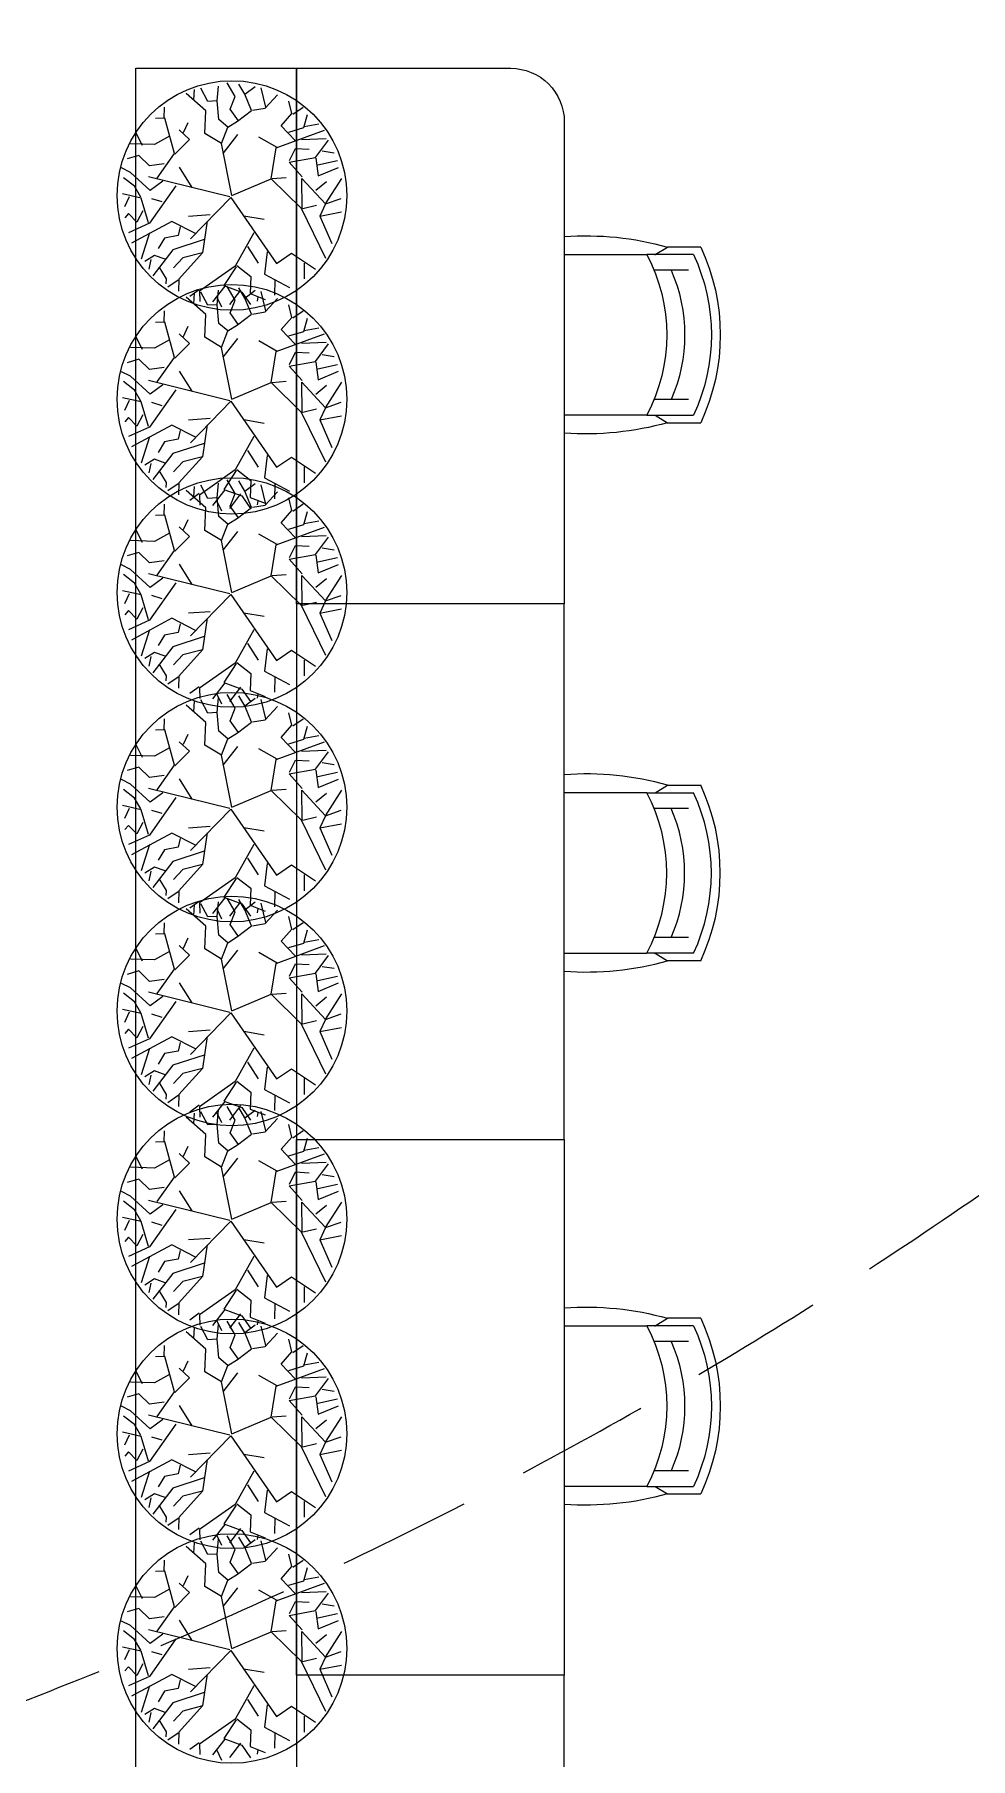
# Model space of a CAD drawing. Header units: millimetres. Extents: x 148480 to 578986, y 39883 to 155062.
# Drawn here: x 232006 to 234627, y 65187 to 70015 of the extents above; entities that cross this region are included whole.
import ezdxf

# ---------------------------------------------------------------- set-up
doc = ezdxf.new("R2010")
doc.units = ezdxf.units.MM
doc.linetypes.add('CONTINU', pattern=[0])
doc.linetypes.add('HIDDEN', pattern=[0.375, 0.25, -0.125])
for name, color, linetype in [('Flooring', 44, 'Continuous'), ('I - MODULAR', 44, 'Continuous'), ('Layer4', 6, 'Continuous')]:
    doc.layers.add(name, color=color, linetype=linetype)
doc.layers.add('I-01$0$i-plants', color=7, linetype='Continuous', lineweight=13, true_color=0x86b300)
doc.layers.add('ID - MODULAR', color=44, linetype='Continuous', lineweight=5)

# ---------------------------------------------------------------- blocks, each defined once
blk = doc.blocks.new('GFC1')
at = {"layer": 'Flooring', "color": 8, "linetype": 'HIDDEN', "ltscale": 1500}
blk.add_arc((300007.7, 78255.1), 12777.8, 229.90697, 79.60318, dxfattribs=at)
at = {"layer": 'I - MODULAR', "color": 8, "linetype": 'Continuous'}
blk.add_lwpolyline([(305371.9, 63406.6), (304921.9, 63406.6), (304921.9, 70906.6), (305371.9, 70906.6)], close=True, dxfattribs=at)
at = {"layer": 'I-01$0$i-plants', "color": 8}
for p, q in [((305118, 70787.6), (305063.4, 70836.1)), ((305084.8, 70818), (305086.9, 70847.5)), ((305123.5, 70814), (305104.7, 70850.8)), ((305150, 70815.2), (305153.9, 70856.4)), ((305200, 70827.8), (305177.6, 70865.9)), ((305227.5, 70834), (305210.8, 70862.6)), ((305227.5, 70834), (305256, 70855.8)), ((305246.5, 70788.4), (305227.5, 70834)), ((305286.4, 70798), (305273, 70852.1)), ((305284.8, 70795.2), (305319.2, 70832.4)), ((305001.3, 70766.2), (305002.4, 70797.7)), ((305115.7, 70724.4), (305118, 70787.6)), ((305150, 70815.2), (305123.5, 70814)), ((305155, 70763), (305150, 70815.2)), ((305186.2, 70792.4), (305200, 70827.8)), ((305209.5, 70759.4), (305186.2, 70792.4)), ((305207.3, 70758.7), (305246.5, 70788.4)), ((305249.1, 70789.2), (305284.8, 70795.2)), ((305328.9, 70745.9), (305359.1, 70779.8)), ((305359.1, 70779.8), (305351, 70815)), ((305362, 70778.3), (305391, 70798.2)), ((305003.6, 70766.8), (304977.4, 70765.8)), ((305030.8, 70667.7), (305003.6, 70766.8)), ((305072.4, 70707), (305043.2, 70733.9)), ((305056, 70726.6), (305069, 70754.9)), ((305180.2, 70741.7), (305155, 70763)), ((305161.8, 70695.8), (305180.2, 70741.7)), ((305180.2, 70741.7), (305207.3, 70758.7)), ((305315.3, 70683.8), (305450.7, 70733.6)), ((305368.2, 70704.4), (305328.9, 70745.9)), ((305350.5, 70728), (305392.4, 70740.5)), ((305392.4, 70740.5), (305402.6, 70777.2)), ((305394, 70743.4), (305434.6, 70750.8)), ((304974.7, 70693.3), (304907.2, 70695.5)), ((304941, 70690), (304921.9, 70726.7)), ((305016.1, 70716.9), (304974.7, 70693.3)), ((305031.4, 70665.8), (305072.4, 70707)), ((305161.8, 70695.8), (305115.7, 70724.4)), ((305191.3, 70550.4), (305161.8, 70695.8)), ((305167.1, 70668.5), (305207.7, 70720.8)), ((305317.9, 70684.6), (305266.3, 70713.9)), ((305301.4, 70597.1), (305315.3, 70683.8)), ((305386.1, 70707.4), (305455, 70710.1)), ((305425.3, 70656.7), (305461.6, 70705.6)), ((304930.5, 70662.4), (304898.4, 70652.8)), ((304960.8, 70633.5), (304930.5, 70662.4)), ((305001.9, 70639), (304960.8, 70633.5)), ((304981.7, 70599.3), (305030.8, 70667.7)), ((305351.5, 70643.4), (305425.3, 70656.7)), ((305388, 70603), (305351.5, 70643.4)), ((305352.9, 70648.2), (305369.5, 70682.4)), ((305369.5, 70682.4), (305407.7, 70680.3)), ((305426, 70654.5), (305433, 70605.3)), ((305431.5, 70636.1), (305486.9, 70648.3)), ((305443.8, 70675.5), (305477.6, 70670)), ((304907.3, 70615), (304882, 70627.5)), ((304918.9, 70576.1), (304887.6, 70600.3)), ((304962.3, 70564.6), (304907.3, 70615)), ((305185, 70546.5), (304957.5, 70602.8)), ((304997.6, 70590.9), (304962.3, 70564.6)), ((305080.4, 70573.2), (305044.8, 70629.5)), ((305191.3, 70550.4), (305301.4, 70597.1)), ((305301.4, 70597.1), (305384.8, 70514.8)), ((305303.7, 70597.8), (305343.1, 70600.8)), ((305387.9, 70513.7), (305386.6, 70598.2)), ((305386.6, 70598.2), (305453.7, 70526.7)), ((305425.9, 70565.2), (305456.3, 70589.9)), ((305433, 70605.3), (305489.8, 70629.2)), ((305453.7, 70526.7), (305499.1, 70598.3)), ((304936.9, 70543.4), (304885, 70554.7)), ((304903.6, 70547), (304890.5, 70518.6)), ((304936.2, 70545.6), (304918.9, 70576.1)), ((304957.7, 70473.9), (304936.9, 70543.4)), ((305033.9, 70577.3), (304960.6, 70472.5)), ((304996.4, 70532.4), (304966.8, 70541.5)), ((305188.2, 70545.2), (305075.7, 70428.8)), ((305188.2, 70545.2), (305315.7, 70360.2)), ((305453.7, 70526.7), (305497.2, 70542.1)), ((304901.6, 70499.6), (304891.7, 70487.7)), ((304925.1, 70475.4), (304901.6, 70499.6)), ((304942.1, 70507.3), (304925.1, 70475.4)), ((305130.3, 70496.5), (305070.1, 70492)), ((305224.9, 70493.7), (305281.6, 70483.9)), ((305384.8, 70514.8), (305453.7, 70374.8)), ((305390.2, 70514.4), (305427.9, 70523.3)), ((305453.7, 70526.7), (305437, 70492.8)), ((305437, 70492.8), (305498, 70504.3)), ((305437, 70492.8), (305470.8, 70415.6)), ((304960.6, 70472.5), (304901.7, 70446)), ((305023.4, 70478), (304910.3, 70417.3)), ((304960.6, 70445.6), (304937.4, 70371.8)), ((305089.7, 70444.3), (305023.4, 70478)), ((305046.7, 70462.6), (305040.6, 70438.4)), ((305122.2, 70478.5), (305108.9, 70389.6)), ((305252.5, 70446.3), (305200.4, 70352.5)), ((305025.7, 70398.3), (304970, 70325.8)), ((305002.3, 70431.3), (304984.7, 70401.6)), ((305040.6, 70438.4), (305002.3, 70431.3)), ((305113.6, 70427), (305025.7, 70398.3)), ((305234.9, 70407.3), (305264.8, 70360.6)), ((304974.1, 70382.8), (304947, 70365.8)), ((304964.2, 70371), (304958.7, 70344.5)), ((305004.3, 70371.8), (304974.1, 70382.8)), ((304986.5, 70350.8), (305007.3, 70317)), ((305054.1, 70375.5), (305027.5, 70347.5)), ((305108.9, 70389.6), (305042.5, 70316.3)), ((305108.9, 70389.6), (305054.1, 70375.5)), ((305200.4, 70352.5), (305100.8, 70282.2)), ((305203.6, 70351.1), (305168.6, 70298.2)), ((305205.2, 70354), (305244.2, 70323.2)), ((305290.2, 70392.7), (305282.1, 70330.1)), ((305315.8, 70360.3), (305358.3, 70388.7)), ((305358.3, 70388.7), (305425.4, 70344)), ((305393.4, 70361.2), (305393.3, 70316.6)), ((305007.3, 70317), (305006.2, 70303.1)), ((305040.6, 70313.4), (305011.8, 70293.6)), ((305042.5, 70316.3), (305041.7, 70282.5)), ((305171.4, 70296.9), (305136.5, 70252.9)), ((305168.6, 70298.2), (305219.3, 70280.1)), ((305244.2, 70323.2), (305242.2, 70275.7)), ((305282.1, 70330.1), (305352.2, 70293.1)), ((305311, 70314), (305310.6, 70271.5)), ((305118, 70216.9), (305063.4, 70265.4)), ((305099.5, 70286.6), (305073.1, 70267.4)), ((305084.8, 70247.3), (305086.9, 70276.8)), ((305100.8, 70282.2), (305101.3, 70253.5)), ((305123.5, 70243.3), (305104.7, 70280.1)), ((305148.7, 70265.4), (305162.2, 70238.2)), ((305150, 70244.5), (305153.9, 70285.7)), ((305200, 70257.1), (305177.6, 70295.2)), ((305215.2, 70285.3), (305184.6, 70244.9)), ((305186.2, 70221.7), (305200, 70257.1)), ((305227.5, 70263.3), (305210.8, 70291.9)), ((305219.3, 70280.1), (305243.3, 70244.8)), ((305227.5, 70263.3), (305256, 70285.1)), ((305246.5, 70217.7), (305227.5, 70263.3)), ((305242.2, 70275.7), (305284.6, 70259.3)), ((305263.7, 70266.5), (305261.9, 70254.8)), ((305286.4, 70227.3), (305273, 70281.4)), ((305284.8, 70224.5), (305319.2, 70261.6)), ((305001.3, 70195.4), (305002.4, 70227)), ((305115.7, 70153.7), (305118, 70216.9)), ((305150, 70244.5), (305123.5, 70243.3)), ((305155, 70192.3), (305150, 70244.5)), ((305209.5, 70188.6), (305186.2, 70221.7)), ((305207.3, 70188), (305246.5, 70217.7)), ((305249.1, 70218.5), (305284.8, 70224.5)), ((305328.9, 70175.2), (305359.1, 70209)), ((305359.1, 70209), (305351, 70244.3)), ((305362, 70207.6), (305391, 70227.5)), ((305392.4, 70169.8), (305402.6, 70206.5)), ((304941, 70119.3), (304921.9, 70156)), ((305003.6, 70196.1), (304977.4, 70195)), ((305030.8, 70097), (305003.6, 70196.1)), ((305072.4, 70136.3), (305043.2, 70163.2)), ((305056, 70155.8), (305069, 70184.2)), ((305161.8, 70125.1), (305115.7, 70153.7)), ((305180.2, 70171), (305155, 70192.3)), ((305161.8, 70125.1), (305180.2, 70171)), ((305180.2, 70171), (305207.3, 70188)), ((305315.3, 70113.1), (305450.7, 70162.8)), ((305368.2, 70133.7), (305328.9, 70175.2)), ((305350.5, 70157.3), (305392.4, 70169.8)), ((305394, 70172.7), (305434.6, 70180.1)), ((304974.7, 70122.6), (304907.2, 70124.8)), ((305016.1, 70146.2), (304974.7, 70122.6)), ((305031.4, 70095.1), (305072.4, 70136.3)), ((305191.3, 69979.7), (305161.8, 70125.1)), ((305167.1, 70097.8), (305207.7, 70150.1)), ((305317.9, 70113.9), (305266.3, 70143.2)), ((305301.4, 70026.4), (305315.3, 70113.1)), ((305352.9, 70077.5), (305369.5, 70111.7)), ((305369.5, 70111.7), (305407.7, 70109.5)), ((305386.1, 70136.7), (305455, 70139.4)), ((305425.3, 70086), (305461.6, 70134.9)), ((305443.8, 70104.8), (305477.6, 70099.3)), ((304907.3, 70044.3), (304882, 70056.8)), ((304930.5, 70091.7), (304898.4, 70082)), ((304960.8, 70062.7), (304930.5, 70091.7)), ((305001.9, 70068.3), (304960.8, 70062.7)), ((304981.7, 70028.6), (305030.8, 70097)), ((305080.4, 70002.5), (305044.8, 70058.7)), ((305351.5, 70072.7), (305425.3, 70086)), ((305388, 70032.3), (305351.5, 70072.7)), ((305426, 70083.8), (305433, 70034.6)), ((305431.5, 70065.4), (305486.9, 70077.6)), ((305433, 70034.6), (305489.8, 70058.4)), ((304918.9, 70005.4), (304887.6, 70029.6)), ((304962.3, 69993.9), (304907.3, 70044.3)), ((305185, 69975.8), (304957.5, 70032.1)), ((304997.6, 70020.1), (304962.3, 69993.9)), ((305191.3, 69979.7), (305301.4, 70026.4)), ((305301.4, 70026.4), (305384.8, 69944.1)), ((305303.7, 70027.1), (305343.1, 70030)), ((305387.9, 69943), (305386.6, 70027.5)), ((305386.6, 70027.5), (305453.7, 69955.9)), ((305425.9, 69994.5), (305456.3, 70019.2)), ((305453.7, 69955.9), (305499.1, 70027.6)), ((304936.9, 69972.7), (304885, 69984)), ((304903.6, 69976.3), (304890.5, 69947.9)), ((304936.2, 69974.9), (304918.9, 70005.4)), ((304957.7, 69903.2), (304936.9, 69972.7)), ((305033.9, 70006.6), (304960.6, 69901.8)), ((304996.4, 69961.7), (304966.8, 69970.8)), ((305188.2, 69974.4), (305075.7, 69858)), ((305188.2, 69974.4), (305315.7, 69789.5)), ((305453.7, 69955.9), (305497.2, 69971.3)), ((304901.6, 69928.8), (304891.7, 69917)), ((304925.1, 69904.7), (304901.6, 69928.8)), ((304942.1, 69936.6), (304925.1, 69904.7)), ((305130.3, 69925.8), (305070.1, 69921.3)), ((305224.9, 69923), (305281.6, 69913.1)), ((305384.8, 69944.1), (305453.7, 69804.1)), ((305390.2, 69943.7), (305427.9, 69952.6)), ((305453.7, 69955.9), (305437, 69922)), ((305437, 69922), (305498, 69933.5)), ((305437, 69922), (305470.8, 69844.9)), ((304960.6, 69901.8), (304901.7, 69875.2)), ((305023.4, 69907.3), (304910.3, 69846.6)), ((304960.6, 69874.9), (304937.4, 69801.1)), ((305040.6, 69867.7), (305002.3, 69860.6)), ((305089.7, 69873.6), (305023.4, 69907.3)), ((305046.7, 69891.9), (305040.6, 69867.7)), ((305122.2, 69907.8), (305108.9, 69818.9)), ((305252.5, 69875.5), (305200.4, 69781.8)), ((305025.7, 69827.5), (304970, 69755.1)), ((305002.3, 69860.6), (304984.7, 69830.9)), ((305113.6, 69856.3), (305025.7, 69827.5)), ((305108.9, 69818.9), (305042.5, 69745.6)), ((305108.9, 69818.9), (305054.1, 69804.8)), ((305234.9, 69836.6), (305264.8, 69789.9)), ((305290.2, 69822), (305282.1, 69759.4)), ((305315.8, 69789.6), (305358.3, 69817.9)), ((305358.3, 69817.9), (305425.4, 69773.2)), ((304974.1, 69812.1), (304947, 69795.1)), ((304964.2, 69800.2), (304958.7, 69773.8)), ((305004.3, 69801.1), (304974.1, 69812.1)), ((304986.5, 69780.1), (305007.3, 69746.3)), ((305054.1, 69804.8), (305027.5, 69776.8)), ((305200.4, 69781.8), (305100.8, 69711.5)), ((305203.6, 69780.4), (305168.6, 69727.4)), ((305205.2, 69783.2), (305244.2, 69752.5)), ((305393.4, 69790.5), (305393.3, 69745.9)), ((305007.3, 69746.3), (305006.2, 69732.4)), ((305040.6, 69742.7), (305011.8, 69722.9)), ((305042.5, 69745.6), (305041.7, 69711.8)), ((305118, 69675.9), (305063.4, 69724.4)), ((305084.8, 69706.3), (305086.9, 69735.8)), ((305123.5, 69702.3), (305104.7, 69739.1)), ((305171.4, 69726.2), (305136.5, 69682.2)), ((305150, 69703.5), (305153.9, 69744.7)), ((305168.6, 69727.4), (305219.3, 69709.3)), ((305200, 69716.1), (305177.6, 69754.2)), ((305227.5, 69722.3), (305210.8, 69750.9)), ((305227.5, 69722.3), (305256, 69744.1)), ((305246.5, 69676.7), (305227.5, 69722.3)), ((305244.2, 69752.5), (305242.2, 69705)), ((305286.4, 69686.3), (305273, 69740.4)), ((305282.1, 69759.4), (305352.2, 69722.4)), ((305284.8, 69683.5), (305319.2, 69720.6)), ((305311, 69743.3), (305310.6, 69700.8)), ((305001.3, 69654.4), (305002.4, 69686)), ((305099.5, 69715.9), (305073.1, 69696.7)), ((305100.8, 69711.5), (305101.3, 69682.8)), ((305115.7, 69612.7), (305118, 69675.9)), ((305150, 69703.5), (305123.5, 69702.3)), ((305148.7, 69694.7), (305162.2, 69667.4)), ((305155, 69651.3), (305150, 69703.5)), ((305215.2, 69714.6), (305184.6, 69674.2)), ((305186.2, 69680.7), (305200, 69716.1)), ((305209.5, 69647.6), (305186.2, 69680.7)), ((305207.3, 69647), (305246.5, 69676.7)), ((305219.3, 69709.3), (305243.3, 69674.1)), ((305242.2, 69705), (305284.6, 69688.6)), ((305249.1, 69677.5), (305284.8, 69683.5)), ((305263.7, 69695.8), (305261.9, 69684.1)), ((305359.1, 69668), (305351, 69703.3)), ((305362, 69666.5), (305391, 69686.5)), ((305003.6, 69655.1), (304977.4, 69654)), ((305030.8, 69556), (305003.6, 69655.1)), ((305072.4, 69595.3), (305043.2, 69622.2)), ((305056, 69614.8), (305069, 69643.2)), ((305180.2, 69630), (305155, 69651.3)), ((305161.8, 69584.1), (305180.2, 69630)), ((305180.2, 69630), (305207.3, 69647)), ((305315.3, 69572.1), (305450.7, 69621.8)), ((305328.9, 69634.2), (305359.1, 69668)), ((305368.2, 69592.7), (305328.9, 69634.2)), ((305350.5, 69616.2), (305392.4, 69628.8)), ((305392.4, 69628.8), (305402.6, 69665.5)), ((305394, 69631.6), (305434.6, 69639.1)), ((304974.7, 69581.6), (304907.2, 69583.8)), ((304941, 69578.3), (304921.9, 69615)), ((305016.1, 69605.2), (304974.7, 69581.6)), ((305031.4, 69554.1), (305072.4, 69595.3)), ((305161.8, 69584.1), (305115.7, 69612.7)), ((305191.3, 69438.7), (305161.8, 69584.1)), ((305167.1, 69556.8), (305207.7, 69609.1)), ((305317.9, 69572.9), (305266.3, 69602.2)), ((305386.1, 69595.7), (305455, 69598.3)), ((305425.3, 69545), (305461.6, 69593.9)), ((304930.5, 69550.7), (304898.4, 69541)), ((304960.8, 69521.7), (304930.5, 69550.7)), ((305001.9, 69527.3), (304960.8, 69521.7)), ((304981.7, 69487.6), (305030.8, 69556)), ((305301.4, 69485.4), (305315.3, 69572.1)), ((305351.5, 69531.6), (305425.3, 69545)), ((305388, 69491.3), (305351.5, 69531.6)), ((305352.9, 69536.5), (305369.5, 69570.7)), ((305369.5, 69570.7), (305407.7, 69568.5)), ((305426, 69542.8), (305433, 69493.6)), ((305431.5, 69524.4), (305486.9, 69536.6)), ((305443.8, 69563.7), (305477.6, 69558.3)), ((304907.3, 69503.3), (304882, 69515.8)), ((304918.9, 69464.4), (304887.6, 69488.6)), ((304962.3, 69452.9), (304907.3, 69503.3)), ((305185, 69434.8), (304957.5, 69491.1)), ((304997.6, 69479.1), (304962.3, 69452.9)), ((305080.4, 69461.5), (305044.8, 69517.7)), ((305191.3, 69438.7), (305301.4, 69485.4)), ((305301.4, 69485.4), (305384.8, 69403.1)), ((305303.7, 69486), (305343.1, 69489)), ((305387.9, 69402), (305386.6, 69486.5)), ((305386.6, 69486.5), (305453.7, 69414.9)), ((305425.9, 69453.5), (305456.3, 69478.2)), ((305433, 69493.6), (305489.8, 69517.4)), ((305453.7, 69414.9), (305499.1, 69486.6)), ((304936.9, 69431.7), (304885, 69443)), ((304903.6, 69435.3), (304890.5, 69406.9)), ((304936.2, 69433.9), (304918.9, 69464.4)), ((304957.7, 69362.2), (304936.9, 69431.7)), ((305033.9, 69465.5), (304960.6, 69360.7)), ((304996.4, 69420.7), (304966.8, 69429.8)), ((305188.2, 69433.4), (305075.7, 69317)), ((305188.2, 69433.4), (305315.7, 69248.5)), ((305453.7, 69414.9), (305497.2, 69430.3)), ((304901.6, 69387.8), (304891.7, 69376)), ((304925.1, 69363.6), (304901.6, 69387.8)), ((304942.1, 69395.5), (304925.1, 69363.6)), ((305130.3, 69384.8), (305070.1, 69380.3)), ((305224.9, 69381.9), (305281.6, 69372.1)), ((305384.8, 69403.1), (305453.7, 69263.1)), ((305390.2, 69402.7), (305427.9, 69411.6)), ((305453.7, 69414.9), (305437, 69381)), ((305437, 69381), (305498, 69392.5)), ((305437, 69381), (305470.8, 69303.9)), ((304960.6, 69360.7), (304901.7, 69334.2)), ((305023.4, 69366.3), (304910.3, 69305.6)), ((304960.6, 69333.9), (304937.4, 69260)), ((305089.7, 69332.6), (305023.4, 69366.3)), ((305046.7, 69350.9), (305040.6, 69326.6)), ((305122.2, 69366.8), (305108.9, 69277.9)), ((305252.5, 69334.5), (305200.4, 69240.8)), ((305025.7, 69286.5), (304970, 69214.1)), ((305002.3, 69319.6), (304984.7, 69289.9)), ((305040.6, 69326.6), (305002.3, 69319.6)), ((305113.6, 69315.3), (305025.7, 69286.5)), ((305234.9, 69295.6), (305264.8, 69248.9)), ((304974.1, 69271), (304947, 69254.1)), ((304964.2, 69259.2), (304958.7, 69232.8)), ((305004.3, 69260.1), (304974.1, 69271)), ((304986.5, 69239.1), (305007.3, 69205.2)), ((305054.1, 69263.8), (305027.5, 69235.8)), ((305108.9, 69277.9), (305042.5, 69204.6)), ((305108.9, 69277.9), (305054.1, 69263.8)), ((305200.4, 69240.8), (305100.8, 69170.5)), ((305203.6, 69239.4), (305168.6, 69186.4)), ((305205.2, 69242.2), (305244.2, 69211.5)), ((305290.2, 69281), (305282.1, 69218.4)), ((305315.8, 69248.6), (305358.3, 69276.9)), ((305358.3, 69276.9), (305425.4, 69232.2)), ((305393.4, 69249.4), (305393.3, 69204.9)), ((305007.3, 69205.2), (305006.2, 69191.3)), ((305040.6, 69201.7), (305011.8, 69181.9)), ((305042.5, 69204.6), (305041.7, 69170.8)), ((305168.6, 69186.4), (305219.3, 69168.3)), ((305244.2, 69211.5), (305242.2, 69164)), ((305282.1, 69218.4), (305352.2, 69181.4)), ((305311, 69202.3), (305310.6, 69159.8)), ((305099.5, 69174.9), (305073.1, 69155.7)), ((305100.8, 69170.5), (305101.3, 69141.8)), ((305171.4, 69185.2), (305136.5, 69141.1)), ((305148.7, 69153.6), (305162.2, 69126.4)), ((305150, 69102.2), (305153.9, 69143.4)), ((305200, 69114.8), (305177.6, 69152.9)), ((305215.2, 69173.6), (305184.6, 69133.2)), ((305227.5, 69121), (305210.8, 69149.6)), ((305219.3, 69168.3), (305243.3, 69133.1)), ((305227.5, 69121), (305256, 69142.8)), ((305242.2, 69164), (305284.6, 69147.5)), ((305263.7, 69154.8), (305261.9, 69143.1)), ((305286.4, 69085), (305273, 69139.1)), ((305118, 69074.6), (305063.4, 69123.1)), ((305084.8, 69105), (305086.9, 69134.5)), ((305123.5, 69101), (305104.7, 69137.8)), ((305150, 69102.2), (305123.5, 69101)), ((305155, 69050), (305150, 69102.2)), ((305186.2, 69079.4), (305200, 69114.8)), ((305246.5, 69075.4), (305227.5, 69121)), ((305284.8, 69082.2), (305319.2, 69119.3)), ((305359.1, 69066.7), (305351, 69102)), ((305003.6, 69053.8), (304977.4, 69052.7)), ((305001.3, 69053.1), (305002.4, 69084.7)), ((305030.8, 68954.7), (305003.6, 69053.8)), ((305056, 69013.5), (305069, 69041.9)), ((305115.7, 69011.4), (305118, 69074.6)), ((305180.2, 69028.7), (305155, 69050)), ((305180.2, 69028.7), (305207.3, 69045.7)), ((305209.5, 69046.3), (305186.2, 69079.4)), ((305207.3, 69045.7), (305246.5, 69075.4)), ((305249.1, 69076.2), (305284.8, 69082.2)), ((305328.9, 69032.9), (305359.1, 69066.7)), ((305362, 69065.3), (305391, 69085.2)), ((305392.4, 69027.5), (305402.6, 69064.2)), ((304941, 68977), (304921.9, 69013.7)), ((305016.1, 69003.9), (304974.7, 68980.3)), ((305031.4, 68952.8), (305072.4, 68994)), ((305072.4, 68994), (305043.2, 69020.9)), ((305161.8, 68982.8), (305115.7, 69011.4)), ((305161.8, 68982.8), (305180.2, 69028.7)), ((305167.1, 68955.5), (305207.7, 69007.8)), ((305317.9, 68971.6), (305266.3, 69000.9)), ((305315.3, 68970.8), (305450.7, 69020.6)), ((305368.2, 68991.4), (305328.9, 69032.9)), ((305350.5, 69015), (305392.4, 69027.5)), ((305386.1, 68994.4), (305455, 68997.1)), ((305394, 69030.4), (305434.6, 69037.8)), ((304930.5, 68949.4), (304898.4, 68939.7)), ((304974.7, 68980.3), (304907.2, 68982.5)), ((304960.8, 68920.4), (304930.5, 68949.4)), ((304981.7, 68886.3), (305030.8, 68954.7)), ((305191.3, 68837.4), (305161.8, 68982.8)), ((305301.4, 68884.1), (305315.3, 68970.8)), ((305352.9, 68935.2), (305369.5, 68969.4)), ((305369.5, 68969.4), (305407.7, 68967.2)), ((305425.3, 68943.7), (305461.6, 68992.6)), ((305443.8, 68962.5), (305477.6, 68957)), ((304907.3, 68902), (304882, 68914.5)), ((304962.3, 68851.6), (304907.3, 68902)), ((305001.9, 68926), (304960.8, 68920.4)), ((305080.4, 68860.2), (305044.8, 68916.4)), ((305351.5, 68930.4), (305425.3, 68943.7)), ((305388, 68890), (305351.5, 68930.4)), ((305426, 68941.5), (305433, 68892.3)), ((305431.5, 68923.1), (305486.9, 68935.3)), ((305433, 68892.3), (305489.8, 68916.1)), ((304918.9, 68863.1), (304887.6, 68887.3)), ((304936.2, 68832.6), (304918.9, 68863.1)), ((305185, 68833.5), (304957.5, 68889.8)), ((305033.9, 68864.3), (304960.6, 68759.5)), ((304997.6, 68877.8), (304962.3, 68851.6)), ((305191.3, 68837.4), (305301.4, 68884.1)), ((305301.4, 68884.1), (305384.8, 68801.8)), ((305303.7, 68884.8), (305343.1, 68887.7)), ((305387.9, 68800.7), (305386.6, 68885.2)), ((305386.6, 68885.2), (305453.7, 68813.6)), ((305425.9, 68852.2), (305456.3, 68876.9)), ((305453.7, 68813.6), (305499.1, 68885.3)), ((304936.9, 68830.4), (304885, 68841.7)), ((304903.6, 68834), (304890.5, 68805.6)), ((304957.7, 68760.9), (304936.9, 68830.4)), ((304996.4, 68819.4), (304966.8, 68828.5)), ((305188.2, 68832.1), (305075.7, 68715.7)), ((305188.2, 68832.1), (305315.7, 68647.2)), ((305384.8, 68801.8), (305453.7, 68661.8)), ((305390.2, 68801.4), (305427.9, 68810.3)), ((305453.7, 68813.6), (305437, 68779.7)), ((305453.7, 68813.6), (305497.2, 68829)), ((304901.6, 68786.5), (304891.7, 68774.7)), ((304925.1, 68762.4), (304901.6, 68786.5)), ((304960.6, 68759.5), (304901.7, 68732.9)), ((305023.4, 68765), (304910.3, 68704.3)), ((304942.1, 68794.3), (304925.1, 68762.4)), ((305089.7, 68731.3), (305023.4, 68765)), ((305130.3, 68783.5), (305070.1, 68779)), ((305122.2, 68765.5), (305108.9, 68676.6)), ((305224.9, 68780.7), (305281.6, 68770.8)), ((305437, 68779.7), (305498, 68791.2)), ((305437, 68779.7), (305470.8, 68702.6)), ((304960.6, 68732.6), (304937.4, 68658.8)), ((305002.3, 68718.3), (304984.7, 68688.6)), ((305040.6, 68725.4), (305002.3, 68718.3)), ((305113.6, 68714), (305025.7, 68685.2)), ((305046.7, 68749.6), (305040.6, 68725.4)), ((305252.5, 68733.2), (305200.4, 68639.5)), ((304974.1, 68669.8), (304947, 68652.8)), ((304964.2, 68657.9), (304958.7, 68631.5)), ((305025.7, 68685.2), (304970, 68612.8)), ((305004.3, 68658.8), (304974.1, 68669.8)), ((305054.1, 68662.5), (305027.5, 68634.5)), ((305108.9, 68676.6), (305042.5, 68603.3)), ((305108.9, 68676.6), (305054.1, 68662.5)), ((305234.9, 68694.3), (305264.8, 68647.6)), ((305290.2, 68679.7), (305282.1, 68617.1)), ((305315.8, 68647.3), (305358.3, 68675.6)), ((305358.3, 68675.6), (305425.4, 68630.9)), ((304986.5, 68637.8), (305007.3, 68604)), ((305200.4, 68639.5), (305100.8, 68569.2)), ((305203.6, 68638.1), (305168.6, 68585.1)), ((305205.2, 68640.9), (305244.2, 68610.2)), ((305244.2, 68610.2), (305242.2, 68562.7)), ((305282.1, 68617.1), (305352.2, 68580.1)), ((305393.4, 68648.2), (305393.3, 68603.6)), ((305007.3, 68604), (305006.2, 68590.1)), ((305040.6, 68600.4), (305011.8, 68580.6)), ((305042.5, 68603.3), (305041.7, 68569.5)), ((305099.5, 68573.6), (305073.1, 68554.4)), ((305084.8, 68534.3), (305086.9, 68563.8)), ((305100.8, 68569.2), (305101.3, 68540.5)), ((305123.5, 68530.3), (305104.7, 68567.1)), ((305171.4, 68583.9), (305136.5, 68539.9)), ((305150, 68531.5), (305153.9, 68572.7)), ((305168.6, 68585.1), (305219.3, 68567)), ((305200, 68544.1), (305177.6, 68582.2)), ((305215.2, 68572.3), (305184.6, 68531.9)), ((305227.5, 68550.3), (305210.8, 68578.9)), ((305219.3, 68567), (305243.3, 68531.8)), ((305227.5, 68550.3), (305256, 68572.1)), ((305242.2, 68562.7), (305284.6, 68546.3)), ((305286.4, 68514.3), (305273, 68568.4)), ((305311, 68601), (305310.6, 68558.5)), ((305001.3, 68482.4), (305002.4, 68514)), ((305118, 68503.9), (305063.4, 68552.4)), ((305150, 68531.5), (305123.5, 68530.3)), ((305148.7, 68552.4), (305162.2, 68525.1)), ((305155, 68479.3), (305150, 68531.5)), ((305186.2, 68508.7), (305200, 68544.1)), ((305246.5, 68504.7), (305227.5, 68550.3)), ((305249.1, 68505.5), (305284.8, 68511.5)), ((305263.7, 68553.5), (305261.9, 68541.8)), ((305284.8, 68511.5), (305319.2, 68548.6)), ((305359.1, 68496), (305351, 68531.3)), ((305362, 68494.5), (305391, 68514.5)), ((305003.6, 68483.1), (304977.4, 68482)), ((305030.8, 68384), (305003.6, 68483.1)), ((305056, 68442.8), (305069, 68471.2)), ((305115.7, 68440.7), (305118, 68503.9)), ((305180.2, 68458), (305155, 68479.3)), ((305180.2, 68458), (305207.3, 68475)), ((305209.5, 68475.6), (305186.2, 68508.7)), ((305207.3, 68475), (305246.5, 68504.7)), ((305328.9, 68462.2), (305359.1, 68496)), ((305368.2, 68420.7), (305328.9, 68462.2)), ((305392.4, 68456.8), (305402.6, 68493.5)), ((305394, 68459.6), (305434.6, 68467.1)), ((304941, 68406.3), (304921.9, 68443)), ((305016.1, 68433.2), (304974.7, 68409.6)), ((305031.4, 68382.1), (305072.4, 68423.3)), ((305072.4, 68423.3), (305043.2, 68450.2)), ((305161.8, 68412.1), (305115.7, 68440.7)), ((305161.8, 68412.1), (305180.2, 68458)), ((305167.1, 68384.8), (305207.7, 68437.1)), ((305317.9, 68400.9), (305266.3, 68430.2)), ((305315.3, 68400.1), (305450.7, 68449.8)), ((305350.5, 68444.2), (305392.4, 68456.8)), ((305386.1, 68423.7), (305455, 68426.3)), ((305425.3, 68373), (305461.6, 68421.9)), ((304930.5, 68378.7), (304898.4, 68369)), ((304974.7, 68409.6), (304907.2, 68411.8)), ((304960.8, 68349.7), (304930.5, 68378.7)), ((304981.7, 68315.6), (305030.8, 68384)), ((305191.3, 68266.7), (305161.8, 68412.1)), ((305301.4, 68313.4), (305315.3, 68400.1)), ((305351.5, 68359.6), (305425.3, 68373)), ((305352.9, 68364.5), (305369.5, 68398.7)), ((305369.5, 68398.7), (305407.7, 68396.5)), ((305426, 68370.8), (305433, 68321.6)), ((305443.8, 68391.7), (305477.6, 68386.3)), ((304907.3, 68331.3), (304882, 68343.8)), ((304962.3, 68280.9), (304907.3, 68331.3)), ((305185, 68262.8), (304957.5, 68319.1)), ((305001.9, 68355.3), (304960.8, 68349.7)), ((305080.4, 68289.5), (305044.8, 68345.7)), ((305388, 68319.3), (305351.5, 68359.6)), ((305431.5, 68352.4), (305486.9, 68364.6)), ((305433, 68321.6), (305489.8, 68345.4)), ((304936.9, 68259.7), (304885, 68271)), ((304918.9, 68292.4), (304887.6, 68316.6)), ((304936.2, 68261.9), (304918.9, 68292.4)), ((305033.9, 68293.5), (304960.6, 68188.7)), ((304997.6, 68307.1), (304962.3, 68280.9)), ((305191.3, 68266.7), (305301.4, 68313.4)), ((305301.4, 68313.4), (305384.8, 68231.1)), ((305303.7, 68314), (305343.1, 68317)), ((305387.9, 68230), (305386.6, 68314.5)), ((305386.6, 68314.5), (305453.7, 68242.9)), ((305425.9, 68281.5), (305456.3, 68306.2)), ((305453.7, 68242.9), (305499.1, 68314.6)), ((304903.6, 68263.3), (304890.5, 68234.9)), ((304942.1, 68223.5), (304925.1, 68191.6)), ((304957.7, 68190.2), (304936.9, 68259.7)), ((304996.4, 68248.7), (304966.8, 68257.8)), ((305188.2, 68261.4), (305075.7, 68145)), ((305188.2, 68261.4), (305315.7, 68076.5)), ((305384.8, 68231.1), (305453.7, 68091.1)), ((305390.2, 68230.7), (305427.9, 68239.6)), ((305453.7, 68242.9), (305437, 68209)), ((305453.7, 68242.9), (305497.2, 68258.3)), ((304901.6, 68215.8), (304891.7, 68204)), ((304925.1, 68191.6), (304901.6, 68215.8)), ((304960.6, 68188.7), (304901.7, 68162.2)), ((305023.4, 68194.3), (304910.3, 68133.6)), ((305089.7, 68160.6), (305023.4, 68194.3)), ((305046.7, 68178.9), (305040.6, 68154.6)), ((305130.3, 68212.8), (305070.1, 68208.3)), ((305122.2, 68194.8), (305108.9, 68105.9)), ((305224.9, 68209.9), (305281.6, 68200.1)), ((305437, 68209), (305498, 68220.5)), ((305437, 68209), (305470.8, 68131.9)), ((304960.6, 68161.9), (304937.4, 68088)), ((305002.3, 68147.6), (304984.7, 68117.9)), ((305040.6, 68154.6), (305002.3, 68147.6)), ((305113.6, 68143.3), (305025.7, 68114.5)), ((305252.5, 68162.5), (305200.4, 68068.8)), ((304974.1, 68099), (304947, 68082.1)), ((304964.2, 68087.2), (304958.7, 68060.8)), ((305025.7, 68114.5), (304970, 68042.1)), ((305004.3, 68088.1), (304974.1, 68099)), ((305054.1, 68091.8), (305027.5, 68063.8)), ((305108.9, 68105.9), (305042.5, 68032.6)), ((305108.9, 68105.9), (305054.1, 68091.8)), ((305234.9, 68123.6), (305264.8, 68076.9)), ((305290.2, 68109), (305282.1, 68046.4)), ((305315.8, 68076.6), (305358.3, 68104.9)), ((305358.3, 68104.9), (305425.4, 68060.2)), ((305393.4, 68077.4), (305393.3, 68032.9)), ((304986.5, 68067.1), (305007.3, 68033.2)), ((305007.3, 68033.2), (305006.2, 68019.3)), ((305040.6, 68029.7), (305011.8, 68009.9)), ((305042.5, 68032.6), (305041.7, 67998.8)), ((305200.4, 68068.8), (305100.8, 67998.5)), ((305203.6, 68067.4), (305168.6, 68014.4)), ((305205.2, 68070.2), (305244.2, 68039.5)), ((305244.2, 68039.5), (305242.2, 67992)), ((305282.1, 68046.4), (305352.2, 68009.4)), ((305311, 68030.3), (305310.6, 67987.8)), ((305099.5, 68002.9), (305073.1, 67983.7)), ((305084.8, 67951.4), (305086.9, 67980.9)), ((305100.8, 67998.5), (305101.3, 67969.8)), ((305123.5, 67947.4), (305104.7, 67984.2)), ((305171.4, 68013.2), (305136.5, 67969.1)), ((305148.7, 67981.6), (305162.2, 67954.4)), ((305150, 67948.6), (305153.9, 67989.8)), ((305168.6, 68014.4), (305219.3, 67996.3)), ((305200, 67961.2), (305177.6, 67999.3)), ((305215.2, 68001.6), (305184.6, 67961.2)), ((305227.5, 67967.4), (305210.8, 67996)), ((305219.3, 67996.3), (305243.3, 67961.1)), ((305227.5, 67967.4), (305256, 67989.2)), ((305242.2, 67992), (305284.6, 67975.5)), ((305263.7, 67982.8), (305261.9, 67971.1)), ((305286.4, 67931.4), (305273, 67985.5)), ((305001.3, 67899.5), (305002.4, 67931.1)), ((305118, 67921), (305063.4, 67969.5)), ((305150, 67948.6), (305123.5, 67947.4)), ((305155, 67896.4), (305150, 67948.6)), ((305186.2, 67925.8), (305200, 67961.2)), ((305246.5, 67921.8), (305227.5, 67967.4)), ((305284.8, 67928.6), (305319.2, 67965.7)), ((305359.1, 67913.1), (305351, 67948.4)), ((305362, 67911.7), (305391, 67931.6)), ((305003.6, 67900.2), (304977.4, 67899.1)), ((305030.8, 67801.1), (305003.6, 67900.2)), ((305056, 67859.9), (305069, 67888.3)), ((305115.7, 67857.8), (305118, 67921)), ((305180.2, 67875.1), (305155, 67896.4)), ((305180.2, 67875.1), (305207.3, 67892.1)), ((305209.5, 67892.8), (305186.2, 67925.8)), ((305207.3, 67892.1), (305246.5, 67921.8)), ((305249.1, 67922.6), (305284.8, 67928.6)), ((305328.9, 67879.3), (305359.1, 67913.1)), ((305392.4, 67873.9), (305402.6, 67910.6)), ((305394, 67876.8), (305434.6, 67884.2)), ((304941, 67823.4), (304921.9, 67860.1)), ((305016.1, 67850.3), (304974.7, 67826.7)), ((305031.4, 67799.2), (305072.4, 67840.4)), ((305072.4, 67840.4), (305043.2, 67867.3)), ((305161.8, 67829.2), (305115.7, 67857.8)), ((305161.8, 67829.2), (305180.2, 67875.1)), ((305167.1, 67801.9), (305207.7, 67854.2)), ((305317.9, 67818), (305266.3, 67847.3)), ((305315.3, 67817.2), (305450.7, 67867)), ((305368.2, 67837.8), (305328.9, 67879.3)), ((305350.5, 67861.4), (305392.4, 67873.9)), ((305386.1, 67840.8), (305455, 67843.5)), ((305425.3, 67790.1), (305461.6, 67839)), ((304930.5, 67795.8), (304898.4, 67786.2)), ((304974.7, 67826.7), (304907.2, 67828.9)), ((304960.8, 67766.8), (304930.5, 67795.8)), ((304981.7, 67732.7), (305030.8, 67801.1)), ((305191.3, 67683.8), (305161.8, 67829.2)), ((305301.4, 67730.5), (305315.3, 67817.2)), ((305351.5, 67776.8), (305425.3, 67790.1)), ((305352.9, 67781.6), (305369.5, 67815.8)), ((305369.5, 67815.8), (305407.7, 67813.6)), ((305426, 67787.9), (305433, 67738.7)), ((305443.8, 67808.9), (305477.6, 67803.4)), ((304907.3, 67748.4), (304882, 67760.9)), ((304962.3, 67698), (304907.3, 67748.4)), ((305001.9, 67772.4), (304960.8, 67766.8)), ((305080.4, 67706.6), (305044.8, 67762.9)), ((305388, 67736.4), (305351.5, 67776.8)), ((305431.5, 67769.5), (305486.9, 67781.7)), ((305433, 67738.7), (305489.8, 67762.5)), ((304918.9, 67709.5), (304887.6, 67733.7)), ((304936.2, 67679), (304918.9, 67709.5)), ((305185, 67679.9), (304957.5, 67736.2)), ((305033.9, 67710.7), (304960.6, 67605.9)), ((304997.6, 67724.2), (304962.3, 67698)), ((305191.3, 67683.8), (305301.4, 67730.5)), ((305301.4, 67730.5), (305384.8, 67648.2)), ((305303.7, 67731.2), (305343.1, 67734.1)), ((305387.9, 67647.1), (305386.6, 67731.6)), ((305386.6, 67731.6), (305453.7, 67660)), ((305425.9, 67698.6), (305456.3, 67723.3)), ((305453.7, 67660), (305499.1, 67731.7)), ((304936.9, 67676.8), (304885, 67688.1)), ((304903.6, 67680.4), (304890.5, 67652)), ((304957.7, 67607.3), (304936.9, 67676.8)), ((304996.4, 67665.8), (304966.8, 67674.9)), ((305188.2, 67678.5), (305075.7, 67562.2)), ((305188.2, 67678.5), (305315.7, 67493.6)), ((305384.8, 67648.2), (305453.7, 67508.2)), ((305390.2, 67647.8), (305427.9, 67656.7)), ((305453.7, 67660), (305437, 67626.1)), ((305453.7, 67660), (305497.2, 67675.5)), ((304901.6, 67632.9), (304891.7, 67621.1)), ((304925.1, 67608.8), (304901.6, 67632.9)), ((304960.6, 67605.9), (304901.7, 67579.3)), ((305023.4, 67611.4), (304910.3, 67550.7)), ((304942.1, 67640.7), (304925.1, 67608.8)), ((305089.7, 67577.7), (305023.4, 67611.4)), ((305046.7, 67596), (305040.6, 67571.8)), ((305130.3, 67629.9), (305070.1, 67625.4)), ((305122.2, 67611.9), (305108.9, 67523)), ((305224.9, 67627.1), (305281.6, 67617.2)), ((305437, 67626.1), (305498, 67637.6)), ((305437, 67626.1), (305470.8, 67549)), ((304960.6, 67579), (304937.4, 67505.2)), ((305002.3, 67564.7), (304984.7, 67535)), ((305040.6, 67571.8), (305002.3, 67564.7)), ((305113.6, 67560.4), (305025.7, 67531.6)), ((305252.5, 67579.6), (305200.4, 67485.9)), ((304974.1, 67516.2), (304947, 67499.2)), ((304964.2, 67504.4), (304958.7, 67477.9)), ((305025.7, 67531.6), (304970, 67459.2)), ((305004.3, 67505.2), (304974.1, 67516.2)), ((305054.1, 67508.9), (305027.5, 67480.9)), ((305108.9, 67523), (305042.5, 67449.7)), ((305108.9, 67523), (305054.1, 67508.9)), ((305234.9, 67540.7), (305264.8, 67494)), ((305290.2, 67526.1), (305282.1, 67463.5)), ((305315.8, 67493.7), (305358.3, 67522)), ((305358.3, 67522), (305425.4, 67477.4)), ((304986.5, 67484.2), (305007.3, 67450.4)), ((305007.3, 67450.4), (305006.2, 67436.5)), ((305042.5, 67449.7), (305041.7, 67415.9)), ((305200.4, 67485.9), (305100.8, 67415.6)), ((305203.6, 67484.5), (305168.6, 67431.5)), ((305205.2, 67487.3), (305244.2, 67456.6)), ((305244.2, 67456.6), (305242.2, 67409.1)), ((305282.1, 67463.5), (305352.2, 67426.5)), ((305393.4, 67494.6), (305393.3, 67450)), ((305040.6, 67446.8), (305011.8, 67427)), ((305099.5, 67420), (305073.1, 67400.8)), ((305100.8, 67415.6), (305101.3, 67386.9)), ((305171.4, 67430.3), (305136.5, 67386.3)), ((305168.6, 67431.5), (305219.3, 67413.4)), ((305215.2, 67418.7), (305184.6, 67378.3)), ((305219.3, 67413.4), (305243.3, 67378.2)), ((305242.2, 67409.1), (305284.6, 67392.7)), ((305311, 67447.4), (305310.6, 67404.9)), ((305118, 67319.7), (305063.4, 67368.2)), ((305084.8, 67350.1), (305086.9, 67379.6)), ((305123.5, 67346.1), (305104.7, 67382.9)), ((305148.7, 67398.8), (305162.2, 67371.6)), ((305150, 67347.3), (305153.9, 67388.5)), ((305200, 67359.9), (305177.6, 67398)), ((305186.2, 67324.5), (305200, 67359.9)), ((305227.5, 67366.1), (305210.8, 67394.7)), ((305227.5, 67366.1), (305256, 67387.9)), ((305246.5, 67320.5), (305227.5, 67366.1)), ((305263.7, 67399.9), (305261.9, 67388.2)), ((305286.4, 67330.1), (305273, 67384.2)), ((305284.8, 67327.3), (305319.2, 67364.5)), ((305001.3, 67298.3), (305002.4, 67329.8)), ((305115.7, 67256.5), (305118, 67319.7)), ((305150, 67347.3), (305123.5, 67346.1)), ((305155, 67295.2), (305150, 67347.3)), ((305209.5, 67291.5), (305186.2, 67324.5)), ((305207.3, 67290.8), (305246.5, 67320.5)), ((305249.1, 67321.3), (305284.8, 67327.3)), ((305328.9, 67278), (305359.1, 67311.9)), ((305359.1, 67311.9), (305351, 67347.2)), ((305362, 67310.4), (305391, 67330.3)), ((305392.4, 67272.6), (305402.6, 67309.3)), ((304941, 67222.1), (304921.9, 67258.8)), ((305003.6, 67298.9), (304977.4, 67297.9)), ((305030.8, 67199.8), (305003.6, 67298.9)), ((305072.4, 67239.1), (305043.2, 67266)), ((305056, 67258.7), (305069, 67287)), ((305161.8, 67227.9), (305115.7, 67256.5)), ((305180.2, 67273.8), (305155, 67295.2)), ((305161.8, 67227.9), (305180.2, 67273.8)), ((305180.2, 67273.8), (305207.3, 67290.8)), ((305315.3, 67215.9), (305450.7, 67265.7)), ((305368.2, 67236.5), (305328.9, 67278)), ((305350.5, 67260.1), (305392.4, 67272.6)), ((305394, 67275.5), (305434.6, 67282.9)), ((304974.7, 67225.4), (304907.2, 67227.6)), ((305016.1, 67249), (304974.7, 67225.4)), ((305031.4, 67197.9), (305072.4, 67239.1)), ((305191.3, 67082.5), (305161.8, 67227.9)), ((305167.1, 67200.6), (305207.7, 67252.9)), ((305317.9, 67216.7), (305266.3, 67246)), ((305301.4, 67129.2), (305315.3, 67215.9)), ((305352.9, 67180.3), (305369.5, 67214.5)), ((305369.5, 67214.5), (305407.7, 67212.4)), ((305386.1, 67239.5), (305455, 67242.2)), ((305425.3, 67188.8), (305461.6, 67237.7)), ((305443.8, 67207.6), (305477.6, 67202.1)), ((304907.3, 67147.1), (304882, 67159.6)), ((304930.5, 67194.5), (304898.4, 67184.9)), ((304960.8, 67165.6), (304930.5, 67194.5)), ((305001.9, 67171.1), (304960.8, 67165.6)), ((304981.7, 67131.4), (305030.8, 67199.8)), ((305080.4, 67105.3), (305044.8, 67161.6)), ((305351.5, 67175.5), (305425.3, 67188.8)), ((305388, 67135.1), (305351.5, 67175.5)), ((305426, 67186.6), (305433, 67137.4)), ((305431.5, 67168.2), (305486.9, 67180.4)), ((305433, 67137.4), (305489.8, 67161.3)), ((304918.9, 67108.2), (304887.6, 67132.4)), ((304962.3, 67096.8), (304907.3, 67147.1)), ((305185, 67078.6), (304957.5, 67134.9)), ((304997.6, 67123), (304962.3, 67096.8)), ((305191.3, 67082.5), (305301.4, 67129.2)), ((305301.4, 67129.2), (305384.8, 67046.9)), ((305303.7, 67129.9), (305343.1, 67132.9)), ((305387.9, 67045.8), (305386.6, 67130.3)), ((305386.6, 67130.3), (305453.7, 67058.8)), ((305425.9, 67097.3), (305456.3, 67122)), ((305453.7, 67058.8), (305499.1, 67130.4)), ((304936.9, 67075.5), (304885, 67086.8)), ((304903.6, 67079.1), (304890.5, 67050.7)), ((304936.2, 67077.7), (304918.9, 67108.2)), ((304957.7, 67006.1), (304936.9, 67075.5)), ((305033.9, 67109.4), (304960.6, 67004.6)), ((304996.4, 67064.5), (304966.8, 67073.6)), ((305188.2, 67077.3), (305075.7, 66960.9)), ((305188.2, 67077.3), (305315.7, 66892.3)), ((305453.7, 67058.8), (305497.2, 67074.2)), ((304901.6, 67031.7), (304891.7, 67019.8)), ((304925.1, 67007.5), (304901.6, 67031.7)), ((304942.1, 67039.4), (304925.1, 67007.5)), ((305130.3, 67028.6), (305070.1, 67024.1)), ((305224.9, 67025.8), (305281.6, 67016)), ((305384.8, 67046.9), (305453.7, 66906.9)), ((305390.2, 67046.5), (305427.9, 67055.4)), ((305453.7, 67058.8), (305437, 67024.9)), ((305437, 67024.9), (305498, 67036.4)), ((305437, 67024.9), (305470.8, 66947.7)), ((304960.6, 67004.6), (304901.7, 66978.1)), ((305023.4, 67010.1), (304910.3, 66949.4)), ((304960.6, 66977.7), (304937.4, 66903.9)), ((305040.6, 66970.5), (305002.3, 66963.4)), ((305089.7, 66976.4), (305023.4, 67010.1)), ((305046.7, 66994.7), (305040.6, 66970.5)), ((305122.2, 67010.6), (305108.9, 66921.7)), ((305252.5, 66978.4), (305200.4, 66884.6)), ((305025.7, 66930.4), (304970, 66857.9)), ((305002.3, 66963.4), (304984.7, 66933.7)), ((305113.6, 66959.1), (305025.7, 66930.4)), ((305108.9, 66921.7), (305042.5, 66848.4)), ((305108.9, 66921.7), (305054.1, 66907.6)), ((305234.9, 66939.5), (305264.8, 66892.7)), ((305290.2, 66924.8), (305282.1, 66862.2)), ((305315.8, 66892.4), (305358.3, 66920.8)), ((305358.3, 66920.8), (305425.4, 66876.1)), ((304974.1, 66914.9), (304947, 66897.9)), ((304964.2, 66903.1), (304958.7, 66876.6)), ((305004.3, 66903.9), (304974.1, 66914.9)), ((304986.5, 66882.9), (305007.3, 66849.1)), ((305054.1, 66907.6), (305027.5, 66879.6)), ((305200.4, 66884.6), (305100.8, 66814.4)), ((305203.6, 66883.2), (305168.6, 66830.3)), ((305205.2, 66886.1), (305244.2, 66855.3)), ((305393.4, 66893.3), (305393.3, 66848.7)), ((305007.3, 66849.1), (305006.2, 66835.2)), ((305040.6, 66845.5), (305011.8, 66825.7)), ((305042.5, 66848.4), (305041.7, 66814.6)), ((305171.4, 66829), (305136.5, 66785)), ((305168.6, 66830.3), (305219.3, 66812.2)), ((305244.2, 66855.3), (305242.2, 66807.8)), ((305282.1, 66862.2), (305352.2, 66825.2)), ((305311, 66846.1), (305310.6, 66803.6)), ((305099.5, 66818.7), (305073.1, 66799.5)), ((305084.8, 66748.8), (305086.9, 66778.4)), ((305100.8, 66814.4), (305101.3, 66785.6)), ((305123.5, 66744.8), (305104.7, 66781.6)), ((305148.7, 66797.5), (305162.2, 66770.3)), ((305150, 66746), (305153.9, 66787.3)), ((305200, 66758.6), (305177.6, 66796.7)), ((305215.2, 66817.4), (305184.6, 66777)), ((305227.5, 66764.8), (305210.8, 66793.4)), ((305219.3, 66812.2), (305243.3, 66776.9)), ((305227.5, 66764.8), (305256, 66786.6)), ((305242.2, 66807.8), (305284.6, 66791.4)), ((305263.7, 66798.6), (305261.9, 66786.9)), ((305286.4, 66728.8), (305273, 66782.9)), ((305001.3, 66697), (305002.4, 66728.6)), ((305118, 66718.4), (305063.4, 66766.9)), ((305150, 66746), (305123.5, 66744.8)), ((305155, 66693.9), (305150, 66746)), ((305186.2, 66723.3), (305200, 66758.6)), ((305246.5, 66719.2), (305227.5, 66764.8)), ((305249.1, 66720), (305284.8, 66726)), ((305284.8, 66726), (305319.2, 66763.2)), ((305359.1, 66710.6), (305351, 66745.9)), ((305362, 66709.1), (305391, 66729)), ((305003.6, 66697.7), (304977.4, 66696.6)), ((305030.8, 66598.5), (305003.6, 66697.7)), ((305056, 66657.4), (305069, 66685.8)), ((305115.7, 66655.2), (305118, 66718.4)), ((305180.2, 66672.5), (305155, 66693.9)), ((305180.2, 66672.5), (305207.3, 66689.5)), ((305209.5, 66690.2), (305186.2, 66723.3)), ((305207.3, 66689.5), (305246.5, 66719.2)), ((305328.9, 66676.8), (305359.1, 66710.6)), ((305368.2, 66635.2), (305328.9, 66676.8)), ((305392.4, 66671.3), (305402.6, 66708)), ((305394, 66674.2), (305434.6, 66681.6)), ((304941, 66620.8), (304921.9, 66657.5)), ((305016.1, 66647.8), (304974.7, 66624.1)), ((305031.4, 66596.6), (305072.4, 66637.8)), ((305072.4, 66637.8), (305043.2, 66664.7)), ((305161.8, 66626.6), (305115.7, 66655.2)), ((305161.8, 66626.6), (305180.2, 66672.5)), ((305167.1, 66599.3), (305207.7, 66651.6)), ((305317.9, 66615.4), (305266.3, 66644.7)), ((305315.3, 66614.6), (305450.7, 66664.4)), ((305350.5, 66658.8), (305392.4, 66671.3)), ((305386.1, 66638.2), (305455, 66640.9)), ((305425.3, 66587.5), (305461.6, 66636.4)), ((304930.5, 66593.2), (304898.4, 66583.6)), ((304974.7, 66624.1), (304907.2, 66626.3)), ((304960.8, 66564.3), (304930.5, 66593.2)), ((304981.7, 66530.1), (305030.8, 66598.5)), ((305191.3, 66481.3), (305161.8, 66626.6)), ((305301.4, 66527.9), (305315.3, 66614.6)), ((305351.5, 66574.2), (305425.3, 66587.5)), ((305352.9, 66579), (305369.5, 66613.2)), ((305369.5, 66613.2), (305407.7, 66611.1)), ((305426, 66585.3), (305433, 66536.1)), ((305443.8, 66606.3), (305477.6, 66600.8)), ((304907.3, 66545.8), (304882, 66558.3)), ((304918.9, 66506.9), (304887.6, 66531.1)), ((304962.3, 66495.5), (304907.3, 66545.8)), ((305185, 66477.4), (304957.5, 66533.7)), ((305001.9, 66569.8), (304960.8, 66564.3)), ((305080.4, 66504.1), (305044.8, 66560.3)), ((305303.7, 66528.6), (305343.1, 66531.6)), ((305388, 66533.9), (305351.5, 66574.2)), ((305431.5, 66566.9), (305486.9, 66579.1)), ((305433, 66536.1), (305489.8, 66560)), ((304936.9, 66474.3), (304885, 66485.5)), ((304936.2, 66476.4), (304918.9, 66506.9)), ((305033.9, 66508.1), (304960.6, 66403.3)), ((304997.6, 66521.7), (304962.3, 66495.5)), ((305191.3, 66481.3), (305301.4, 66527.9)), ((305301.4, 66527.9), (305384.8, 66445.6)), ((305387.9, 66444.5), (305386.6, 66529)), ((305386.6, 66529), (305453.7, 66457.5)), ((305425.9, 66496), (305456.3, 66520.7)), ((305453.7, 66457.5), (305499.1, 66529.1)), ((304903.6, 66477.8), (304890.5, 66449.5)), ((304942.1, 66438.1), (304925.1, 66406.2)), ((304957.7, 66404.8), (304936.9, 66474.3)), ((304996.4, 66463.2), (304966.8, 66472.3)), ((305188.2, 66476), (305075.7, 66359.6)), ((305188.2, 66476), (305315.7, 66291)), ((305384.8, 66445.6), (305453.7, 66305.6)), ((305390.2, 66445.2), (305427.9, 66454.1)), ((305453.7, 66457.5), (305437, 66423.6)), ((305437, 66423.6), (305498, 66435.1)), ((305453.7, 66457.5), (305497.2, 66472.9)), ((304901.6, 66430.4), (304891.7, 66418.6)), ((304925.1, 66406.2), (304901.6, 66430.4)), ((304960.6, 66403.3), (304901.7, 66376.8)), ((305023.4, 66408.8), (304910.3, 66348.1)), ((305089.7, 66375.1), (305023.4, 66408.8)), ((305046.7, 66393.4), (305040.6, 66369.2)), ((305130.3, 66427.3), (305070.1, 66422.9)), ((305122.2, 66409.3), (305108.9, 66320.4)), ((305224.9, 66424.5), (305281.6, 66414.7)), ((305437, 66423.6), (305470.8, 66346.4)), ((304960.6, 66376.4), (304937.4, 66302.6)), ((305002.3, 66362.1), (304984.7, 66332.4)), ((305040.6, 66369.2), (305002.3, 66362.1)), ((305113.6, 66357.8), (305025.7, 66329.1)), ((305252.5, 66377.1), (305200.4, 66283.3)), ((305234.9, 66338.2), (305264.8, 66291.4)), ((304974.1, 66313.6), (304947, 66296.6)), ((304964.2, 66301.8), (304958.7, 66275.4)), ((305025.7, 66329.1), (304970, 66256.6)), ((305004.3, 66302.6), (304974.1, 66313.6)), ((305054.1, 66306.3), (305027.5, 66278.3)), ((305108.9, 66320.4), (305042.5, 66247.2)), ((305108.9, 66320.4), (305054.1, 66306.3)), ((305290.2, 66323.5), (305282.1, 66261)), ((305315.8, 66291.1), (305358.3, 66319.5)), ((305358.3, 66319.5), (305425.4, 66274.8)), ((305393.4, 66292), (305393.3, 66247.5)), ((304986.5, 66281.6), (305007.3, 66247.8)), ((305007.3, 66247.8), (305006.2, 66233.9)), ((305040.6, 66244.2), (305011.8, 66224.4)), ((305042.5, 66247.2), (305041.7, 66213.3)), ((305200.4, 66283.3), (305100.8, 66213.1)), ((305203.6, 66281.9), (305168.6, 66229)), ((305205.2, 66284.8), (305244.2, 66254)), ((305244.2, 66254), (305242.2, 66206.5)), ((305282.1, 66261), (305352.2, 66223.9)), ((305311, 66244.9), (305310.6, 66202.3)), ((305099.5, 66217.4), (305073.1, 66198.3)), ((305100.8, 66213.1), (305101.3, 66184.3)), ((305171.4, 66227.8), (305136.5, 66183.7)), ((305148.7, 66196.2), (305162.2, 66169)), ((305168.6, 66229), (305219.3, 66210.9)), ((305215.2, 66216.1), (305184.6, 66175.7)), ((305219.3, 66210.9), (305243.3, 66175.6)), ((305242.2, 66206.5), (305284.6, 66190.1)), ((305263.7, 66197.4), (305261.9, 66185.6))]:
    blk.add_line(p, q, dxfattribs=at)
at = {"layer": 'I-01$0$i-plants', "color": 8, "linetype": 'CONTINU'}
for centre in [(305191.3, 70550.4), (305191.3, 69979.7), (305191.3, 69438.7), (305191.3, 68837.4), (305191.3, 68266.7), (305191.3, 67683.8), (305191.3, 67082.5), (305191.3, 66481.3)]:
    blk.add_circle(centre, 321.5, dxfattribs=at)
at = {"layer": 'ID - MODULAR', "color": 8, "ltscale": 500}
for p, q in [((306376.6, 70385), (306410.8, 70406.1)), ((306504, 70406.1), (306410.8, 70406.1)), ((306121.9, 70385), (306353, 70385)), ((306483.7, 70385), (306353, 70385)), ((306374.9, 70385), (306376.6, 70385)), ((306353, 69935.3), (306121.9, 69935.3)), ((306353, 69935.3), (306483.7, 69935.3)), ((306374.9, 69935.3), (306376.6, 69935.3)), ((306376.6, 69935.3), (306410.8, 69914.1)), ((306410.8, 69914.1), (306504, 69914.1)), ((306376.6, 68878), (306410.8, 68899.1)), ((306410.8, 68899.1), (306504, 68899.1)), ((306353, 68878), (306121.9, 68878)), ((306353, 68878), (306483.7, 68878)), ((306374.9, 68878), (306376.6, 68878)), ((306121.9, 68428.3), (306353, 68428.3)), ((306483.7, 68428.3), (306353, 68428.3)), ((306374.9, 68428.3), (306376.6, 68428.3)), ((306376.6, 68428.3), (306410.8, 68407.1)), ((306504, 68407.1), (306410.8, 68407.1)), ((306376.6, 67385), (306410.8, 67406.1)), ((306504, 67406.1), (306410.8, 67406.1)), ((306121.9, 67385), (306353, 67385)), ((306483.7, 67385), (306353, 67385)), ((306374.9, 67385), (306376.6, 67385)), ((306353, 66935.3), (306121.9, 66935.3)), ((306353, 66935.3), (306483.7, 66935.3)), ((306374.9, 66935.3), (306376.6, 66935.3)), ((306376.6, 66935.3), (306410.8, 66914.1)), ((306410.8, 66914.1), (306504, 66914.1))]:
    blk.add_line(p, q, dxfattribs=at)
at = {"layer": 'ID - MODULAR', "color": 8, "ltscale": 500, "extrusion": (0, 0, -1)}
for p, q in [((306469.8, 70341.2), (306373.4, 70341.2)), ((306469.8, 69979.1), (306373.4, 69979.1)), ((306469.8, 68834.2), (306373.4, 68834.2)), ((306469.8, 68472.1), (306373.4, 68472.1)), ((306469.8, 67341.2), (306373.4, 67341.2)), ((306469.8, 66979.1), (306373.4, 66979.1))]:
    blk.add_line(p, q, dxfattribs=at)
at = {"layer": 'ID - MODULAR', "color": 8, "ltscale": 500}
blk.add_lwpolyline([(305371.9, 70906.6), (305971.9, 70906.6, -0.414214), (306121.9, 70756.6), (306121.9, 69406.6), (305371.9, 69406.6)], format="xyb", close=True, dxfattribs=at)
for points in [[(305371.9, 67906.6), (306121.9, 67906.6), (306121.9, 69406.6), (305371.9, 69406.6)], [(305371.9, 67906.6), (306121.9, 67906.6), (306121.9, 66406.6), (305371.9, 66406.6)], [(305371.9, 64906.6), (306121.9, 64906.6), (306121.9, 66406.6), (305371.9, 66406.6)]]:
    blk.add_lwpolyline(points, close=True, dxfattribs=at)
at = {"layer": 'ID - MODULAR', "color": 8, "ltscale": 500, "extrusion": (0, 0, -1)}
for centre, major_axis, start_param, end_param in [((306183.5, 69599), (-838.5, 0), 1.49727, 1.845387), ((305977.8, 70160.1), (-580.8, 0), 2.704257, 3.578932), ((305927.9, 70160.1), (-480.9, 0), 2.65511, 3.628104), ((306002.8, 70160.1), (530.9, 0), 5.845838, 6.720513), ((306002.8, 70160.1), (455.9, 0), 5.8748, 6.691551), ((306183.5, 70721.3), (-838.5, 0), 4.437818, 4.785935), ((306183.5, 66599), (-838.5, 0), 1.49727, 1.845387), ((305977.8, 67160.1), (-580.8, 0), 2.704257, 3.578932), ((305927.9, 67160.1), (-480.9, 0), 2.65511, 3.628104), ((306002.8, 67160.1), (530.9, 0), 5.845838, 6.720513), ((306002.8, 67160.1), (455.9, 0), 5.8748, 6.691551), ((306183.5, 67721.3), (-838.5, 0), 4.437818, 4.785935)]:
    blk.add_ellipse(centre, major_axis=major_axis, ratio=1, start_param=start_param, end_param=end_param, dxfattribs=at)
at = {"layer": 'ID - MODULAR', "color": 8, "ltscale": 500}
for centre, major_axis, start_param, end_param in [((306183.5, 68092), (-838.5, 0), 4.437818, 4.785935), ((305977.8, 68653.1), (-580.8, 0), 2.704257, 3.578932), ((305927.9, 68653.1), (-480.9, 0), 2.65511, 3.628104), ((306002.8, 68653.1), (530.9, 0), 5.845838, 6.720513), ((306002.8, 68653.1), (455.9, 0), 5.8748, 6.691551), ((306183.5, 69214.3), (-838.5, 0), 1.49727, 1.845387)]:
    blk.add_ellipse(centre, major_axis=major_axis, ratio=1, start_param=start_param, end_param=end_param, dxfattribs=at)

msp = doc.modelspace()

# ---------------------------------------------------------------- block references
at = {"layer": 'Layer4', "linetype": 'Continuous', "rotation": 360}
msp.add_blockref('GFC1', (-72632.4, -986), dxfattribs=at)

doc.saveas('drawing.dxf')
